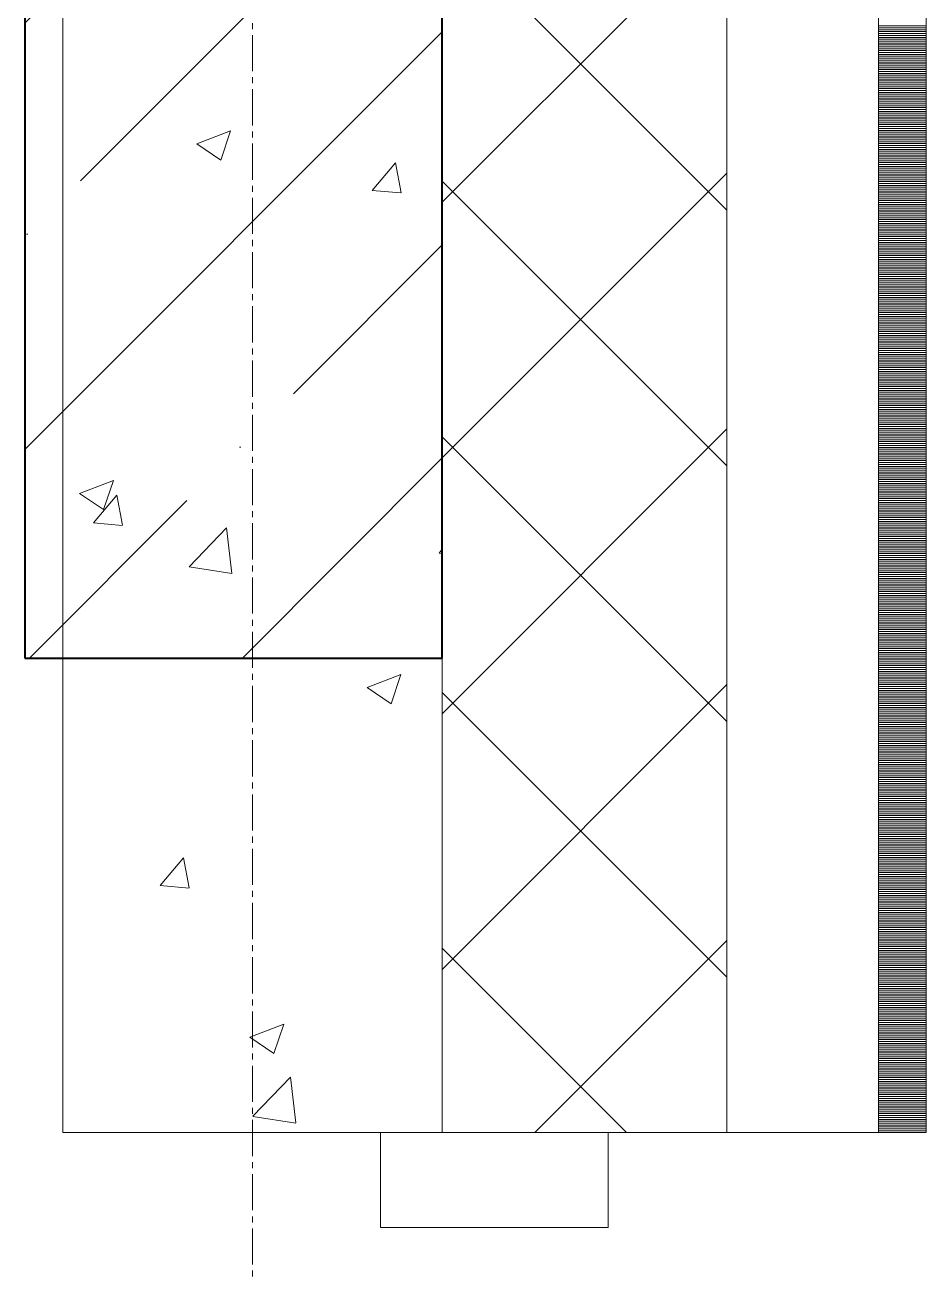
# Model space of a CAD drawing. Header units: millimetres. Extents: x 470010 to 1231400, y -134005 to 421770.
# Drawn here: x 528985 to 529460, y -82011 to -81352 of the extents above; entities that cross this region are included whole.
import ezdxf

# ---------------------------------------------------------------- set-up
doc = ezdxf.new("R2010")
doc.units = ezdxf.units.MM
doc.linetypes.add('CENTER2', pattern=[28.575, 19.05, -3.175, 3.175, -3.175])
doc.linetypes.add('HIDDEN2', pattern=[4.7625, 3.175, -1.5875])
for name, color, linetype, lineweight in [('АР_Колонны', 70, 'Continuous', 30), ('АР_Окна', 4, 'Continuous', 5), ('АР_Стены ЖБ', 7, 'Continuous', 35), ('АР_Стены ПЕНОблок', 52, 'Continuous', 20), ('АР_Тонкая', 254, 'Continuous', 5), ('АР_Утеплитель', 31, 'Continuous', 0), ('АР_Штриховка', 8, 'Continuous', 0)]:
    doc.layers.add(name, color=color, linetype=linetype, lineweight=lineweight)
doc.layers.add('АР_Оси_РД_100', color=7, linetype='Continuous', lineweight=0, true_color=0x525252)

msp = doc.modelspace()

# ---------------------------------------------------------------- hatches: boundary and pattern name
at = {"layer": 'АР_Штриховка', "linetype": 'Continuous', "lineweight": 5, "true_color": 0x000000}
h = msp.add_hatch(dxfattribs=at)
h.set_pattern_fill('ANSI35', color=18, scale=25, style=0)
h.set_pattern_definition([(45, (509004.53, -133435.88), (-112.2532, 112.2532), []), (45, (509116.79, -133435.88), (-112.2532, 112.2532), [198.4375, -39.6875, 0, -39.6875])])
h.paths.add_polyline_path([(528984.532, -81685.876), (529204.532, -81685.876), (529204.532, -80785.876), (528984.532, -80785.876)], flags=0)

# ---------------------------------------------------------------- linework, layer by layer
at = {"layer": 'АР_Колонны', "color": 18, "linetype": 'HIDDEN2', "lineweight": 25, "true_color": 0x000000}
for p, q in [((528984.532, -81685.876), (528984.532, -80785.876)), ((529204.532, -80785.876), (529204.532, -81685.876)), ((529204.532, -81685.876), (528984.532, -81685.876))]:
    msp.add_line(p, q, dxfattribs=at)
at = {"layer": 'АР_Колонны', "color": 18, "linetype": 'Continuous', "lineweight": 30, "true_color": 0x000000}
for p, q in [((528984.532, -80785.876), (528984.532, -81685.876)), ((529204.532, -81685.876), (529204.532, -80785.876)), ((528984.532, -81685.876), (529204.532, -81685.876))]:
    msp.add_line(p, q, dxfattribs=at)
at = {"layer": 'АР_Окна', "color": 18, "linetype": 'Continuous', "lineweight": 5, "true_color": 0x000000}
msp.add_lwpolyline([(529292.032, -81985.876), (529292.032, -81935.876), (529172.032, -81935.876), (529172.032, -81985.876)], close=True, dxfattribs=at)
at = {"layer": 'АР_Оси_РД_100', "linetype": 'CENTER2'}
msp.add_line((529104.533, -97435.876), (529104.533, -61707.197), dxfattribs=at)
at = {"layer": 'АР_Стены ЖБ', "color": 18, "linetype": 'Continuous', "lineweight": 40, "true_color": 0x000000}
for p, q in [((528984.532, -80785.876), (528984.532, -81685.876)), ((529204.532, -81685.876), (529204.532, -80785.876)), ((528984.532, -81685.876), (529204.532, -81685.876))]:
    msp.add_line(p, q, dxfattribs=at)
at = {"layer": 'АР_Стены ПЕНОблок', "color": 18, "linetype": 'Continuous', "lineweight": 20, "true_color": 0x000000}
for p, q in [((529004.532, -71735.876), (529004.532, -81935.876)), ((529204.532, -81935.876), (529204.532, -71735.876)), ((529004.532, -81935.876), (529204.532, -81935.876))]:
    msp.add_line(p, q, dxfattribs=at)
at = {"layer": 'АР_Тонкая', "color": 18, "linetype": 'Continuous', "lineweight": 5, "true_color": 0x000000}
for p, q in [((529354.532, -71735.876), (529354.532, -81935.876)), ((529434.532, -81935.876), (529434.532, -71735.876)), ((529434.532, -71735.876), (529434.532, -81935.876)), ((529459.532, -81935.876), (529459.532, -71735.876)), ((529354.532, -81935.876), (529434.532, -81935.876)), ((529434.532, -81935.876), (529459.532, -81935.876))]:
    msp.add_line(p, q, dxfattribs=at)
at = {"layer": 'АР_Утеплитель', "color": 18, "linetype": 'Continuous', "lineweight": 0, "true_color": 0x000000}
for p, q in [((529204.532, -71735.876), (529204.532, -81935.876)), ((529354.532, -81935.876), (529354.532, -71735.876)), ((529204.532, -81935.876), (529354.532, -81935.876))]:
    msp.add_line(p, q, dxfattribs=at)
at = {"layer": 'АР_Штриховка', "color": 18, "linetype": 'Continuous', "lineweight": 0, "true_color": 0x000000}
for p, q in [((529204.532, -81445.769), (529354.532, -81295.769)), ((529354.532, -81449.913), (529204.532, -81299.913)), ((529434.532, -81352.876), (529459.532, -81352.876)), ((529434.532, -81353.876), (529459.532, -81353.876)), ((529434.532, -81354.876), (529459.532, -81354.876)), ((529434.532, -81355.876), (529459.532, -81355.876)), ((529434.532, -81356.876), (529459.532, -81356.876)), ((529434.532, -81357.876), (529459.532, -81357.876)), ((529434.532, -81358.876), (529459.532, -81358.876)), ((529434.532, -81359.876), (529459.532, -81359.876)), ((529434.532, -81360.876), (529459.532, -81360.876)), ((529434.532, -81361.876), (529459.532, -81361.876)), ((529434.532, -81362.876), (529459.532, -81362.876)), ((529434.532, -81363.876), (529459.532, -81363.876)), ((529434.532, -81364.876), (529459.532, -81364.876)), ((529434.532, -81365.876), (529459.532, -81365.876)), ((529434.532, -81366.876), (529459.532, -81366.876)), ((529434.532, -81367.876), (529459.532, -81367.876)), ((529434.532, -81368.876), (529459.532, -81368.876)), ((529434.532, -81369.876), (529459.532, -81369.876)), ((529434.532, -81370.876), (529459.532, -81370.876)), ((529434.532, -81371.876), (529459.532, -81371.876)), ((529434.532, -81372.876), (529459.532, -81372.876)), ((529434.532, -81373.876), (529459.532, -81373.876)), ((529434.532, -81374.876), (529459.532, -81374.876)), ((529434.532, -81375.876), (529459.532, -81375.876)), ((529434.532, -81376.876), (529459.532, -81376.876)), ((529434.532, -81377.876), (529459.532, -81377.876)), ((529434.532, -81378.876), (529459.532, -81378.876)), ((529434.532, -81379.876), (529459.532, -81379.876)), ((529434.532, -81380.876), (529459.532, -81380.876)), ((529434.532, -81381.876), (529459.532, -81381.876)), ((529434.532, -81382.876), (529459.532, -81382.876)), ((529434.532, -81383.876), (529459.532, -81383.876)), ((529434.532, -81384.876), (529459.532, -81384.876)), ((529434.532, -81385.876), (529459.532, -81385.876)), ((529434.532, -81386.876), (529459.532, -81386.876)), ((529434.532, -81387.876), (529459.532, -81387.876)), ((529434.532, -81388.876), (529459.532, -81388.876)), ((529434.532, -81389.876), (529459.532, -81389.876)), ((529434.532, -81390.876), (529459.532, -81390.876)), ((529434.532, -81391.876), (529459.532, -81391.876)), ((529434.532, -81392.876), (529459.532, -81392.876)), ((529434.532, -81393.876), (529459.532, -81393.876)), ((529434.532, -81394.876), (529459.532, -81394.876)), ((529434.532, -81395.876), (529459.532, -81395.876)), ((529434.532, -81396.876), (529459.532, -81396.876)), ((529434.532, -81397.876), (529459.532, -81397.876)), ((529434.532, -81398.876), (529459.532, -81398.876)), ((529434.532, -81399.876), (529459.532, -81399.876)), ((529434.532, -81400.876), (529459.532, -81400.876)), ((529434.532, -81401.876), (529459.532, -81401.876)), ((529434.532, -81402.876), (529459.532, -81402.876)), ((529075.141, -81414.936), (529092.926, -81408.109)), ((529087.761, -81423.502), (529092.911, -81408.153)), ((529434.532, -81403.876), (529459.532, -81403.876)), ((529434.532, -81404.876), (529459.532, -81404.876)), ((529434.532, -81405.876), (529459.532, -81405.876)), ((529434.532, -81406.876), (529459.532, -81406.876)), ((529434.532, -81407.876), (529459.532, -81407.876)), ((529434.532, -81408.876), (529459.532, -81408.876)), ((529434.532, -81409.876), (529459.532, -81409.876)), ((529075.122, -81414.978), (529087.757, -81423.5)), ((529434.532, -81410.876), (529459.532, -81410.876)), ((529434.532, -81411.876), (529459.532, -81411.876)), ((529434.532, -81412.876), (529459.532, -81412.876)), ((529434.532, -81413.876), (529459.532, -81413.876)), ((529434.532, -81414.876), (529459.532, -81414.876)), ((529434.532, -81415.876), (529459.532, -81415.876)), ((529434.532, -81416.876), (529459.532, -81416.876)), ((529434.532, -81417.876), (529459.532, -81417.876)), ((529434.532, -81418.876), (529459.532, -81418.876)), ((529434.532, -81419.876), (529459.532, -81419.876)), ((529434.532, -81420.876), (529459.532, -81420.876)), ((529434.532, -81421.876), (529459.532, -81421.876)), ((529434.532, -81422.876), (529459.532, -81422.876)), ((529167.569, -81439.506), (529179.814, -81424.913)), ((529182.818, -81440.823), (529179.881, -81424.902)), ((529434.532, -81423.876), (529459.532, -81423.876)), ((529434.532, -81424.876), (529459.532, -81424.876)), ((529434.532, -81425.876), (529459.532, -81425.876)), ((529434.532, -81426.876), (529459.532, -81426.876)), ((529434.532, -81427.876), (529459.532, -81427.876)), ((529434.532, -81428.876), (529459.532, -81428.876)), ((529434.532, -81429.876), (529459.532, -81429.876)), ((529204.532, -81580.473), (529354.532, -81430.473)), ((529354.532, -81584.616), (529204.532, -81434.616)), ((529434.532, -81430.876), (529459.532, -81430.876)), ((529434.532, -81431.876), (529459.532, -81431.876)), ((529434.532, -81432.876), (529459.532, -81432.876)), ((529434.532, -81433.876), (529459.532, -81433.876)), ((529434.532, -81434.876), (529459.532, -81434.876)), ((529434.532, -81435.876), (529459.532, -81435.876)), ((529167.569, -81439.507), (529182.751, -81440.836)), ((529434.532, -81436.876), (529459.532, -81436.876)), ((529434.532, -81437.876), (529459.532, -81437.876)), ((529434.532, -81438.876), (529459.532, -81438.876)), ((529434.532, -81439.876), (529459.532, -81439.876)), ((529434.532, -81440.876), (529459.532, -81440.876)), ((529434.532, -81441.876), (529459.532, -81441.876)), ((529434.532, -81442.876), (529459.532, -81442.876)), ((529434.532, -81443.876), (529459.532, -81443.876)), ((529434.532, -81444.876), (529459.532, -81444.876)), ((529434.532, -81445.876), (529459.532, -81445.876)), ((529434.532, -81446.876), (529459.532, -81446.876)), ((529434.532, -81447.876), (529459.532, -81447.876)), ((529434.532, -81448.876), (529459.532, -81448.876)), ((529434.532, -81449.876), (529459.532, -81449.876)), ((529434.532, -81450.876), (529459.532, -81450.876)), ((529434.532, -81451.876), (529459.532, -81451.876)), ((529434.532, -81452.876), (529459.532, -81452.876)), ((529434.532, -81453.876), (529459.532, -81453.876)), ((529434.532, -81454.876), (529459.532, -81454.876)), ((529434.532, -81455.876), (529459.532, -81455.876)), ((529434.532, -81456.876), (529459.532, -81456.876)), ((529434.532, -81457.876), (529459.532, -81457.876)), ((529434.532, -81458.876), (529459.532, -81458.876)), ((529434.532, -81459.876), (529459.532, -81459.876)), ((529434.532, -81460.876), (529459.532, -81460.876)), ((529434.532, -81461.876), (529459.532, -81461.876)), ((529434.532, -81462.876), (529459.532, -81462.876)), ((529434.532, -81463.876), (529459.532, -81463.876)), ((529434.532, -81464.876), (529459.532, -81464.876)), ((529434.532, -81465.876), (529459.532, -81465.876)), ((529434.532, -81466.876), (529459.532, -81466.876)), ((529434.532, -81467.876), (529459.532, -81467.876)), ((529434.532, -81468.876), (529459.532, -81468.876)), ((529434.532, -81469.876), (529459.532, -81469.876)), ((529434.532, -81470.876), (529459.532, -81470.876)), ((529434.532, -81471.876), (529459.532, -81471.876)), ((529434.532, -81472.876), (529459.532, -81472.876)), ((529434.532, -81473.876), (529459.532, -81473.876)), ((529434.532, -81474.876), (529459.532, -81474.876)), ((529434.532, -81475.876), (529459.532, -81475.876)), ((529434.532, -81476.876), (529459.532, -81476.876)), ((529434.532, -81477.876), (529459.532, -81477.876)), ((529434.532, -81478.876), (529459.532, -81478.876)), ((529434.532, -81479.876), (529459.532, -81479.876)), ((529434.532, -81480.876), (529459.532, -81480.876)), ((529434.532, -81481.876), (529459.532, -81481.876)), ((529434.532, -81482.876), (529459.532, -81482.876)), ((529434.532, -81483.876), (529459.532, -81483.876)), ((529434.532, -81484.876), (529459.532, -81484.876)), ((529434.532, -81485.876), (529459.532, -81485.876)), ((529434.532, -81486.876), (529459.532, -81486.876)), ((529434.532, -81487.876), (529459.532, -81487.876)), ((529434.532, -81488.876), (529459.532, -81488.876)), ((529434.532, -81489.876), (529459.532, -81489.876)), ((529434.532, -81490.876), (529459.532, -81490.876)), ((529434.532, -81491.876), (529459.532, -81491.876)), ((529434.532, -81492.876), (529459.532, -81492.876)), ((529434.532, -81493.876), (529459.532, -81493.876)), ((529434.532, -81494.876), (529459.532, -81494.876)), ((529434.532, -81495.876), (529459.532, -81495.876)), ((529434.532, -81496.876), (529459.532, -81496.876)), ((529434.532, -81497.876), (529459.532, -81497.876)), ((529434.532, -81498.876), (529459.532, -81498.876)), ((529434.532, -81499.876), (529459.532, -81499.876)), ((529434.532, -81500.876), (529459.532, -81500.876)), ((529434.532, -81501.876), (529459.532, -81501.876)), ((529434.532, -81502.876), (529459.532, -81502.876)), ((529434.532, -81503.876), (529459.532, -81503.876)), ((529434.532, -81504.876), (529459.532, -81504.876)), ((529434.532, -81505.876), (529459.532, -81505.876)), ((529434.532, -81506.876), (529459.532, -81506.876)), ((529434.532, -81507.876), (529459.532, -81507.876)), ((529434.532, -81508.876), (529459.532, -81508.876)), ((529434.532, -81509.876), (529459.532, -81509.876)), ((529434.532, -81510.876), (529459.532, -81510.876)), ((529434.532, -81511.876), (529459.532, -81511.876)), ((529434.532, -81512.876), (529459.532, -81512.876)), ((529434.532, -81513.876), (529459.532, -81513.876)), ((529434.532, -81514.876), (529459.532, -81514.876)), ((529434.532, -81515.876), (529459.532, -81515.876)), ((529434.532, -81516.876), (529459.532, -81516.876)), ((529434.532, -81517.876), (529459.532, -81517.876)), ((529434.532, -81518.876), (529459.532, -81518.876)), ((529434.532, -81519.876), (529459.532, -81519.876)), ((529434.532, -81520.876), (529459.532, -81520.876)), ((529434.532, -81521.876), (529459.532, -81521.876)), ((529434.532, -81522.876), (529459.532, -81522.876)), ((529434.532, -81523.876), (529459.532, -81523.876)), ((529434.532, -81524.876), (529459.532, -81524.876)), ((529434.532, -81525.876), (529459.532, -81525.876)), ((529434.532, -81526.876), (529459.532, -81526.876)), ((529434.532, -81527.876), (529459.532, -81527.876)), ((529434.532, -81528.876), (529459.532, -81528.876)), ((529434.532, -81529.876), (529459.532, -81529.876)), ((529434.532, -81530.876), (529459.532, -81530.876)), ((529434.532, -81531.876), (529459.532, -81531.876)), ((529434.532, -81532.876), (529459.532, -81532.876)), ((529434.532, -81533.876), (529459.532, -81533.876)), ((529434.532, -81534.876), (529459.532, -81534.876)), ((529434.532, -81535.876), (529459.532, -81535.876)), ((529434.532, -81536.876), (529459.532, -81536.876)), ((529434.532, -81537.876), (529459.532, -81537.876)), ((529434.532, -81538.876), (529459.532, -81538.876)), ((529434.532, -81539.876), (529459.532, -81539.876)), ((529434.532, -81540.876), (529459.532, -81540.876)), ((529434.532, -81541.876), (529459.532, -81541.876)), ((529434.532, -81542.876), (529459.532, -81542.876)), ((529434.532, -81543.876), (529459.532, -81543.876)), ((529434.532, -81544.876), (529459.532, -81544.876)), ((529434.532, -81545.876), (529459.532, -81545.876)), ((529434.532, -81546.876), (529459.532, -81546.876)), ((529434.532, -81547.876), (529459.532, -81547.876)), ((529434.532, -81548.876), (529459.532, -81548.876)), ((529434.532, -81549.876), (529459.532, -81549.876)), ((529434.532, -81550.876), (529459.532, -81550.876)), ((529434.532, -81551.876), (529459.532, -81551.876)), ((529434.532, -81552.876), (529459.532, -81552.876)), ((529434.532, -81553.876), (529459.532, -81553.876)), ((529434.532, -81554.876), (529459.532, -81554.876)), ((529434.532, -81555.876), (529459.532, -81555.876)), ((529434.532, -81556.876), (529459.532, -81556.876)), ((529434.532, -81557.876), (529459.532, -81557.876)), ((529434.532, -81558.876), (529459.532, -81558.876)), ((529434.532, -81559.876), (529459.532, -81559.876)), ((529434.532, -81560.876), (529459.532, -81560.876)), ((529204.532, -81715.177), (529354.532, -81565.177)), ((529434.532, -81561.876), (529459.532, -81561.876)), ((529434.532, -81562.876), (529459.532, -81562.876)), ((529434.532, -81563.876), (529459.532, -81563.876)), ((529434.532, -81564.876), (529459.532, -81564.876)), ((529434.532, -81565.876), (529459.532, -81565.876)), ((529434.532, -81566.876), (529459.532, -81566.876)), ((529434.532, -81567.876), (529459.532, -81567.876)), ((529354.532, -81719.32), (529204.532, -81569.32)), ((529434.532, -81568.876), (529459.532, -81568.876)), ((529434.532, -81569.876), (529459.532, -81569.876)), ((529434.532, -81570.876), (529459.532, -81570.876)), ((529434.532, -81571.876), (529459.532, -81571.876)), ((529434.532, -81572.876), (529459.532, -81572.876)), ((529434.532, -81573.876), (529459.532, -81573.876)), ((529434.532, -81574.876), (529459.532, -81574.876)), ((529434.532, -81575.876), (529459.532, -81575.876)), ((529434.532, -81576.876), (529459.532, -81576.876)), ((529434.532, -81577.876), (529459.532, -81577.876)), ((529434.532, -81578.876), (529459.532, -81578.876)), ((529434.532, -81579.876), (529459.532, -81579.876)), ((529434.532, -81580.876), (529459.532, -81580.876)), ((529434.532, -81581.876), (529459.532, -81581.876)), ((529434.532, -81582.876), (529459.532, -81582.876)), ((529434.532, -81583.876), (529459.532, -81583.876)), ((529434.532, -81584.876), (529459.532, -81584.876)), ((529434.532, -81585.876), (529459.532, -81585.876)), ((529434.532, -81586.876), (529459.532, -81586.876)), ((529434.532, -81587.876), (529459.532, -81587.876)), ((529013.339, -81599.124), (529031.124, -81592.297)), ((529025.959, -81607.69), (529031.109, -81592.341)), ((529434.532, -81588.876), (529459.532, -81588.876)), ((529434.532, -81589.876), (529459.532, -81589.876)), ((529434.532, -81590.876), (529459.532, -81590.876)), ((529434.532, -81591.876), (529459.532, -81591.876)), ((529434.532, -81592.876), (529459.532, -81592.876)), ((529434.532, -81593.876), (529459.532, -81593.876)), ((529013.32, -81599.166), (529025.955, -81607.688)), ((529020.628, -81614.624), (529032.873, -81600.031)), ((529035.876, -81615.941), (529032.939, -81600.02)), ((529434.532, -81594.876), (529459.532, -81594.876)), ((529434.532, -81595.876), (529459.532, -81595.876)), ((529434.532, -81596.876), (529459.532, -81596.876)), ((529434.532, -81597.876), (529459.532, -81597.876)), ((529434.532, -81598.876), (529459.532, -81598.876)), ((529434.532, -81599.876), (529459.532, -81599.876)), ((529434.532, -81600.876), (529459.532, -81600.876)), ((529434.532, -81601.876), (529459.532, -81601.876)), ((529434.532, -81602.876), (529459.532, -81602.876)), ((529434.532, -81603.876), (529459.532, -81603.876)), ((529434.532, -81604.876), (529459.532, -81604.876)), ((529434.532, -81605.876), (529459.532, -81605.876)), ((529434.532, -81606.876), (529459.532, -81606.876)), ((529434.532, -81607.876), (529459.532, -81607.876)), ((529434.532, -81608.876), (529459.532, -81608.876)), ((529434.532, -81609.876), (529459.532, -81609.876)), ((529434.532, -81610.876), (529459.532, -81610.876)), ((529434.532, -81611.876), (529459.532, -81611.876)), ((529434.532, -81612.876), (529459.532, -81612.876)), ((529434.532, -81613.876), (529459.532, -81613.876)), ((529020.628, -81614.625), (529035.81, -81615.953)), ((529071.021, -81637.812), (529090.805, -81617.194)), ((529093.63, -81641.314), (529090.824, -81617.191)), ((529434.532, -81614.876), (529459.532, -81614.876)), ((529434.532, -81615.876), (529459.532, -81615.876)), ((529434.532, -81616.876), (529459.532, -81616.876)), ((529434.532, -81617.876), (529459.532, -81617.876)), ((529434.532, -81618.876), (529459.532, -81618.876)), ((529434.532, -81619.876), (529459.532, -81619.876)), ((529434.532, -81620.876), (529459.532, -81620.876)), ((529434.532, -81621.876), (529459.532, -81621.876)), ((529434.532, -81622.876), (529459.532, -81622.876)), ((529434.532, -81623.876), (529459.532, -81623.876)), ((529434.532, -81624.876), (529459.532, -81624.876)), ((529434.532, -81625.876), (529459.532, -81625.876)), ((529434.532, -81626.876), (529459.532, -81626.876)), ((529202.812, -81630.563), (529204.532, -81628.513)), ((529202.812, -81630.564), (529204.532, -81630.715)), ((529434.532, -81627.876), (529459.532, -81627.876)), ((529434.532, -81628.876), (529459.532, -81628.876)), ((529434.532, -81629.876), (529459.532, -81629.876)), ((529434.532, -81630.876), (529459.532, -81630.876)), ((529434.532, -81631.876), (529459.532, -81631.876)), ((529434.532, -81632.876), (529459.532, -81632.876)), ((529434.532, -81633.876), (529459.532, -81633.876)), ((529071.035, -81637.842), (529093.625, -81641.346)), ((529434.532, -81634.876), (529459.532, -81634.876)), ((529434.532, -81635.876), (529459.532, -81635.876)), ((529434.532, -81636.876), (529459.532, -81636.876)), ((529434.532, -81637.876), (529459.532, -81637.876)), ((529434.532, -81638.876), (529459.532, -81638.876)), ((529434.532, -81639.876), (529459.532, -81639.876)), ((529434.532, -81640.876), (529459.532, -81640.876)), ((529434.532, -81641.876), (529459.532, -81641.876)), ((529434.532, -81642.876), (529459.532, -81642.876)), ((529434.532, -81643.876), (529459.532, -81643.876)), ((529434.532, -81644.876), (529459.532, -81644.876)), ((529434.532, -81645.876), (529459.532, -81645.876)), ((529434.532, -81646.876), (529459.532, -81646.876)), ((529434.532, -81647.876), (529459.532, -81647.876)), ((529434.532, -81648.876), (529459.532, -81648.876)), ((529434.532, -81649.876), (529459.532, -81649.876)), ((529434.532, -81650.876), (529459.532, -81650.876)), ((529434.532, -81651.876), (529459.532, -81651.876)), ((529434.532, -81652.876), (529459.532, -81652.876)), ((529434.532, -81653.876), (529459.532, -81653.876)), ((529434.532, -81654.876), (529459.532, -81654.876)), ((529434.532, -81655.876), (529459.532, -81655.876)), ((529434.532, -81656.876), (529459.532, -81656.876)), ((529434.532, -81657.876), (529459.532, -81657.876)), ((529434.532, -81658.876), (529459.532, -81658.876)), ((529434.532, -81659.876), (529459.532, -81659.876)), ((529434.532, -81660.876), (529459.532, -81660.876)), ((529434.532, -81661.876), (529459.532, -81661.876)), ((529434.532, -81662.876), (529459.532, -81662.876)), ((529434.532, -81663.876), (529459.532, -81663.876)), ((529434.532, -81664.876), (529459.532, -81664.876)), ((529434.532, -81665.876), (529459.532, -81665.876)), ((529434.532, -81666.876), (529459.532, -81666.876)), ((529434.532, -81667.876), (529459.532, -81667.876)), ((529434.532, -81668.876), (529459.532, -81668.876)), ((529434.532, -81669.876), (529459.532, -81669.876)), ((529434.532, -81670.876), (529459.532, -81670.876)), ((529434.532, -81671.876), (529459.532, -81671.876)), ((529434.532, -81672.876), (529459.532, -81672.876)), ((529434.532, -81673.876), (529459.532, -81673.876)), ((529434.532, -81674.876), (529459.532, -81674.876)), ((529434.532, -81675.876), (529459.532, -81675.876)), ((529434.532, -81676.876), (529459.532, -81676.876)), ((529434.532, -81677.876), (529459.532, -81677.876)), ((529434.532, -81678.876), (529459.532, -81678.876)), ((529434.532, -81679.876), (529459.532, -81679.876)), ((529434.532, -81680.876), (529459.532, -81680.876)), ((529434.532, -81681.876), (529459.532, -81681.876)), ((529434.532, -81682.876), (529459.532, -81682.876)), ((529434.532, -81683.876), (529459.532, -81683.876)), ((529434.532, -81684.876), (529459.532, -81684.876)), ((529434.532, -81685.876), (529459.532, -81685.876)), ((529434.532, -81686.876), (529459.532, -81686.876)), ((529434.532, -81687.876), (529459.532, -81687.876)), ((529434.532, -81688.876), (529459.532, -81688.876)), ((529434.532, -81689.876), (529459.532, -81689.876)), ((529434.532, -81690.876), (529459.532, -81690.876)), ((529434.532, -81691.876), (529459.532, -81691.876)), ((529434.532, -81692.876), (529459.532, -81692.876)), ((529164.954, -81701.389), (529182.738, -81694.562)), ((529177.573, -81709.955), (529182.723, -81694.606)), ((529204.532, -81849.88), (529354.532, -81699.88)), ((529434.532, -81693.876), (529459.532, -81693.876)), ((529434.532, -81694.876), (529459.532, -81694.876)), ((529434.532, -81695.876), (529459.532, -81695.876)), ((529434.532, -81696.876), (529459.532, -81696.876)), ((529434.532, -81697.876), (529459.532, -81697.876)), ((529434.532, -81698.876), (529459.532, -81698.876)), ((529434.532, -81699.876), (529459.532, -81699.876)), ((529164.935, -81701.431), (529177.569, -81709.953)), ((529354.532, -81854.024), (529204.532, -81704.024)), ((529434.532, -81700.876), (529459.532, -81700.876)), ((529434.532, -81701.876), (529459.532, -81701.876)), ((529434.532, -81702.876), (529459.532, -81702.876)), ((529434.532, -81703.876), (529459.532, -81703.876)), ((529434.532, -81704.876), (529459.532, -81704.876)), ((529434.532, -81705.876), (529459.532, -81705.876)), ((529434.532, -81706.876), (529459.532, -81706.876)), ((529434.532, -81707.876), (529459.532, -81707.876)), ((529434.532, -81708.876), (529459.532, -81708.876)), ((529434.532, -81709.876), (529459.532, -81709.876)), ((529434.532, -81710.876), (529459.532, -81710.876)), ((529434.532, -81711.876), (529459.532, -81711.876)), ((529434.532, -81712.876), (529459.532, -81712.876)), ((529434.532, -81713.876), (529459.532, -81713.876)), ((529434.532, -81714.876), (529459.532, -81714.876)), ((529434.532, -81715.876), (529459.532, -81715.876)), ((529434.532, -81716.876), (529459.532, -81716.876)), ((529434.532, -81717.876), (529459.532, -81717.876)), ((529434.532, -81718.876), (529459.532, -81718.876)), ((529434.532, -81719.876), (529459.532, -81719.876)), ((529434.532, -81720.876), (529459.532, -81720.876)), ((529434.532, -81721.876), (529459.532, -81721.876)), ((529434.532, -81722.876), (529459.532, -81722.876)), ((529434.532, -81723.876), (529459.532, -81723.876)), ((529434.532, -81724.876), (529459.532, -81724.876)), ((529434.532, -81725.876), (529459.532, -81725.876)), ((529434.532, -81726.876), (529459.532, -81726.876)), ((529434.532, -81727.876), (529459.532, -81727.876)), ((529434.532, -81728.876), (529459.532, -81728.876)), ((529434.532, -81729.876), (529459.532, -81729.876)), ((529434.532, -81730.876), (529459.532, -81730.876)), ((529434.532, -81731.876), (529459.532, -81731.876)), ((529434.532, -81732.876), (529459.532, -81732.876)), ((529434.532, -81733.876), (529459.532, -81733.876)), ((529434.532, -81734.876), (529459.532, -81734.876)), ((529434.532, -81735.876), (529459.532, -81735.876)), ((529434.532, -81736.876), (529459.532, -81736.876)), ((529434.532, -81737.876), (529459.532, -81737.876)), ((529434.532, -81738.876), (529459.532, -81738.876)), ((529434.532, -81739.876), (529459.532, -81739.876)), ((529434.532, -81740.876), (529459.532, -81740.876)), ((529434.532, -81741.876), (529459.532, -81741.876)), ((529434.532, -81742.876), (529459.532, -81742.876)), ((529434.532, -81743.876), (529459.532, -81743.876)), ((529434.532, -81744.876), (529459.532, -81744.876)), ((529434.532, -81745.876), (529459.532, -81745.876)), ((529434.532, -81746.876), (529459.532, -81746.876)), ((529434.532, -81747.876), (529459.532, -81747.876)), ((529434.532, -81748.876), (529459.532, -81748.876)), ((529434.532, -81749.876), (529459.532, -81749.876)), ((529434.532, -81750.876), (529459.532, -81750.876)), ((529434.532, -81751.876), (529459.532, -81751.876)), ((529434.532, -81752.876), (529459.532, -81752.876)), ((529434.532, -81753.876), (529459.532, -81753.876)), ((529434.532, -81754.876), (529459.532, -81754.876)), ((529434.532, -81755.876), (529459.532, -81755.876)), ((529434.532, -81756.876), (529459.532, -81756.876)), ((529434.532, -81757.876), (529459.532, -81757.876)), ((529434.532, -81758.876), (529459.532, -81758.876)), ((529434.532, -81759.876), (529459.532, -81759.876)), ((529434.532, -81760.876), (529459.532, -81760.876)), ((529434.532, -81761.876), (529459.532, -81761.876)), ((529434.532, -81762.876), (529459.532, -81762.876)), ((529434.532, -81763.876), (529459.532, -81763.876)), ((529434.532, -81764.876), (529459.532, -81764.876)), ((529434.532, -81765.876), (529459.532, -81765.876)), ((529434.532, -81766.876), (529459.532, -81766.876)), ((529434.532, -81767.876), (529459.532, -81767.876)), ((529434.532, -81768.876), (529459.532, -81768.876)), ((529434.532, -81769.876), (529459.532, -81769.876)), ((529434.532, -81770.876), (529459.532, -81770.876)), ((529434.532, -81771.876), (529459.532, -81771.876)), ((529434.532, -81772.876), (529459.532, -81772.876)), ((529434.532, -81773.876), (529459.532, -81773.876)), ((529434.532, -81774.876), (529459.532, -81774.876)), ((529434.532, -81775.876), (529459.532, -81775.876)), ((529434.532, -81776.876), (529459.532, -81776.876)), ((529434.532, -81777.876), (529459.532, -81777.876)), ((529434.532, -81778.876), (529459.532, -81778.876)), ((529434.532, -81779.876), (529459.532, -81779.876)), ((529434.532, -81780.876), (529459.532, -81780.876)), ((529434.532, -81781.876), (529459.532, -81781.876)), ((529434.532, -81782.876), (529459.532, -81782.876)), ((529434.532, -81783.876), (529459.532, -81783.876)), ((529434.532, -81784.876), (529459.532, -81784.876)), ((529055.871, -81805.681), (529068.116, -81791.088)), ((529071.119, -81806.998), (529068.182, -81791.077)), ((529434.532, -81785.876), (529459.532, -81785.876)), ((529434.532, -81786.876), (529459.532, -81786.876)), ((529434.532, -81787.876), (529459.532, -81787.876)), ((529434.532, -81788.876), (529459.532, -81788.876)), ((529434.532, -81789.876), (529459.532, -81789.876)), ((529434.532, -81790.876), (529459.532, -81790.876)), ((529434.532, -81791.876), (529459.532, -81791.876)), ((529434.532, -81792.876), (529459.532, -81792.876)), ((529434.532, -81793.876), (529459.532, -81793.876)), ((529434.532, -81794.876), (529459.532, -81794.876)), ((529434.532, -81795.876), (529459.532, -81795.876)), ((529434.532, -81796.876), (529459.532, -81796.876)), ((529434.532, -81797.876), (529459.532, -81797.876)), ((529434.532, -81798.876), (529459.532, -81798.876)), ((529434.532, -81799.876), (529459.532, -81799.876)), ((529434.532, -81800.876), (529459.532, -81800.876)), ((529434.532, -81801.876), (529459.532, -81801.876)), ((529434.532, -81802.876), (529459.532, -81802.876)), ((529434.532, -81803.876), (529459.532, -81803.876)), ((529434.532, -81804.876), (529459.532, -81804.876)), ((529055.871, -81805.682), (529071.053, -81807.01)), ((529434.532, -81805.876), (529459.532, -81805.876)), ((529434.532, -81806.876), (529459.532, -81806.876)), ((529434.532, -81807.876), (529459.532, -81807.876)), ((529434.532, -81808.876), (529459.532, -81808.876)), ((529434.532, -81809.876), (529459.532, -81809.876)), ((529434.532, -81810.876), (529459.532, -81810.876)), ((529434.532, -81811.876), (529459.532, -81811.876)), ((529434.532, -81812.876), (529459.532, -81812.876)), ((529434.532, -81813.876), (529459.532, -81813.876)), ((529434.532, -81814.876), (529459.532, -81814.876)), ((529434.532, -81815.876), (529459.532, -81815.876)), ((529434.532, -81816.876), (529459.532, -81816.876)), ((529434.532, -81817.876), (529459.532, -81817.876)), ((529434.532, -81818.876), (529459.532, -81818.876)), ((529434.532, -81819.876), (529459.532, -81819.876)), ((529434.532, -81820.876), (529459.532, -81820.876)), ((529434.532, -81821.876), (529459.532, -81821.876)), ((529434.532, -81822.876), (529459.532, -81822.876)), ((529434.532, -81823.876), (529459.532, -81823.876)), ((529434.532, -81824.876), (529459.532, -81824.876)), ((529434.532, -81825.876), (529459.532, -81825.876)), ((529434.532, -81826.876), (529459.532, -81826.876)), ((529434.532, -81827.876), (529459.532, -81827.876)), ((529434.532, -81828.876), (529459.532, -81828.876)), ((529434.532, -81829.876), (529459.532, -81829.876)), ((529434.532, -81830.876), (529459.532, -81830.876)), ((529253.241, -81935.876), (529354.532, -81834.584)), ((529434.532, -81831.876), (529459.532, -81831.876)), ((529434.532, -81832.876), (529459.532, -81832.876)), ((529434.532, -81833.876), (529459.532, -81833.876)), ((529434.532, -81834.876), (529459.532, -81834.876)), ((529434.532, -81835.876), (529459.532, -81835.876)), ((529434.532, -81836.876), (529459.532, -81836.876)), ((529434.532, -81837.876), (529459.532, -81837.876)), ((529301.68, -81935.876), (529204.532, -81838.728)), ((529434.532, -81838.876), (529459.532, -81838.876)), ((529434.532, -81839.876), (529459.532, -81839.876)), ((529434.532, -81840.876), (529459.532, -81840.876)), ((529434.532, -81841.876), (529459.532, -81841.876)), ((529434.532, -81842.876), (529459.532, -81842.876)), ((529434.532, -81843.876), (529459.532, -81843.876)), ((529434.532, -81844.876), (529459.532, -81844.876)), ((529434.532, -81845.876), (529459.532, -81845.876)), ((529434.532, -81846.876), (529459.532, -81846.876)), ((529434.532, -81847.876), (529459.532, -81847.876)), ((529434.532, -81848.876), (529459.532, -81848.876)), ((529434.532, -81849.876), (529459.532, -81849.876)), ((529434.532, -81850.876), (529459.532, -81850.876)), ((529434.532, -81851.876), (529459.532, -81851.876)), ((529434.532, -81852.876), (529459.532, -81852.876)), ((529434.532, -81853.876), (529459.532, -81853.876)), ((529434.532, -81854.876), (529459.532, -81854.876)), ((529434.532, -81855.876), (529459.532, -81855.876)), ((529434.532, -81856.876), (529459.532, -81856.876)), ((529434.532, -81857.876), (529459.532, -81857.876)), ((529434.532, -81858.876), (529459.532, -81858.876)), ((529434.532, -81859.876), (529459.532, -81859.876)), ((529434.532, -81860.876), (529459.532, -81860.876)), ((529434.532, -81861.876), (529459.532, -81861.876)), ((529434.532, -81862.876), (529459.532, -81862.876)), ((529434.532, -81863.876), (529459.532, -81863.876)), ((529434.532, -81864.876), (529459.532, -81864.876)), ((529434.532, -81865.876), (529459.532, -81865.876)), ((529434.532, -81866.876), (529459.532, -81866.876)), ((529434.532, -81867.876), (529459.532, -81867.876)), ((529434.532, -81868.876), (529459.532, -81868.876)), ((529434.532, -81869.876), (529459.532, -81869.876)), ((529434.532, -81870.876), (529459.532, -81870.876)), ((529434.532, -81871.876), (529459.532, -81871.876)), ((529434.532, -81872.876), (529459.532, -81872.876)), ((529434.532, -81873.876), (529459.532, -81873.876)), ((529434.532, -81874.876), (529459.532, -81874.876)), ((529434.532, -81875.876), (529459.532, -81875.876)), ((529434.532, -81876.876), (529459.532, -81876.876)), ((529103.151, -81885.577), (529120.936, -81878.751)), ((529115.771, -81894.143), (529120.921, -81878.794)), ((529434.532, -81877.876), (529459.532, -81877.876)), ((529434.532, -81878.876), (529459.532, -81878.876)), ((529434.532, -81879.876), (529459.532, -81879.876)), ((529434.532, -81880.876), (529459.532, -81880.876)), ((529434.532, -81881.876), (529459.532, -81881.876)), ((529434.532, -81882.876), (529459.532, -81882.876)), ((529434.532, -81883.876), (529459.532, -81883.876)), ((529103.132, -81885.619), (529115.767, -81894.141)), ((529434.532, -81884.876), (529459.532, -81884.876)), ((529434.532, -81885.876), (529459.532, -81885.876)), ((529434.532, -81886.876), (529459.532, -81886.876)), ((529434.532, -81887.876), (529459.532, -81887.876)), ((529434.532, -81888.876), (529459.532, -81888.876)), ((529434.532, -81889.876), (529459.532, -81889.876)), ((529434.532, -81890.876), (529459.532, -81890.876)), ((529434.532, -81891.876), (529459.532, -81891.876)), ((529434.532, -81892.876), (529459.532, -81892.876)), ((529434.532, -81893.876), (529459.532, -81893.876)), ((529434.532, -81894.876), (529459.532, -81894.876)), ((529434.532, -81895.876), (529459.532, -81895.876)), ((529434.532, -81896.876), (529459.532, -81896.876)), ((529434.532, -81897.876), (529459.532, -81897.876)), ((529434.532, -81898.876), (529459.532, -81898.876)), ((529434.532, -81899.876), (529459.532, -81899.876)), ((529434.532, -81900.876), (529459.532, -81900.876)), ((529434.532, -81901.876), (529459.532, -81901.876)), ((529434.532, -81902.876), (529459.532, -81902.876)), ((529434.532, -81903.876), (529459.532, -81903.876)), ((529104.696, -81927.281), (529124.48, -81906.662)), ((529127.305, -81930.782), (529124.499, -81906.66)), ((529434.532, -81904.876), (529459.532, -81904.876)), ((529434.532, -81905.876), (529459.532, -81905.876)), ((529434.532, -81906.876), (529459.532, -81906.876)), ((529434.532, -81907.876), (529459.532, -81907.876)), ((529434.532, -81908.876), (529459.532, -81908.876)), ((529434.532, -81909.876), (529459.532, -81909.876)), ((529434.532, -81910.876), (529459.532, -81910.876)), ((529434.532, -81911.876), (529459.532, -81911.876)), ((529434.532, -81912.876), (529459.532, -81912.876)), ((529434.532, -81913.876), (529459.532, -81913.876)), ((529434.532, -81914.876), (529459.532, -81914.876)), ((529434.532, -81915.876), (529459.532, -81915.876)), ((529434.532, -81916.876), (529459.532, -81916.876)), ((529434.532, -81917.876), (529459.532, -81917.876)), ((529434.532, -81918.876), (529459.532, -81918.876)), ((529434.532, -81919.876), (529459.532, -81919.876)), ((529434.532, -81920.876), (529459.532, -81920.876)), ((529434.532, -81921.876), (529459.532, -81921.876)), ((529434.532, -81922.876), (529459.532, -81922.876)), ((529434.532, -81923.876), (529459.532, -81923.876)), ((529104.71, -81927.31), (529127.3, -81930.814)), ((529434.532, -81924.876), (529459.532, -81924.876)), ((529434.532, -81925.876), (529459.532, -81925.876)), ((529434.532, -81926.876), (529459.532, -81926.876)), ((529434.532, -81927.876), (529459.532, -81927.876)), ((529434.532, -81928.876), (529459.532, -81928.876)), ((529434.532, -81929.876), (529459.532, -81929.876)), ((529434.532, -81930.876), (529459.532, -81930.876)), ((529434.532, -81931.876), (529459.532, -81931.876)), ((529434.532, -81932.876), (529459.532, -81932.876)), ((529434.532, -81933.876), (529459.532, -81933.876)), ((529434.532, -81934.876), (529459.532, -81934.876)), ((529434.532, -81935.876), (529459.532, -81935.876))]:
    msp.add_line(p, q, dxfattribs=at)

doc.saveas('drawing.dxf')
